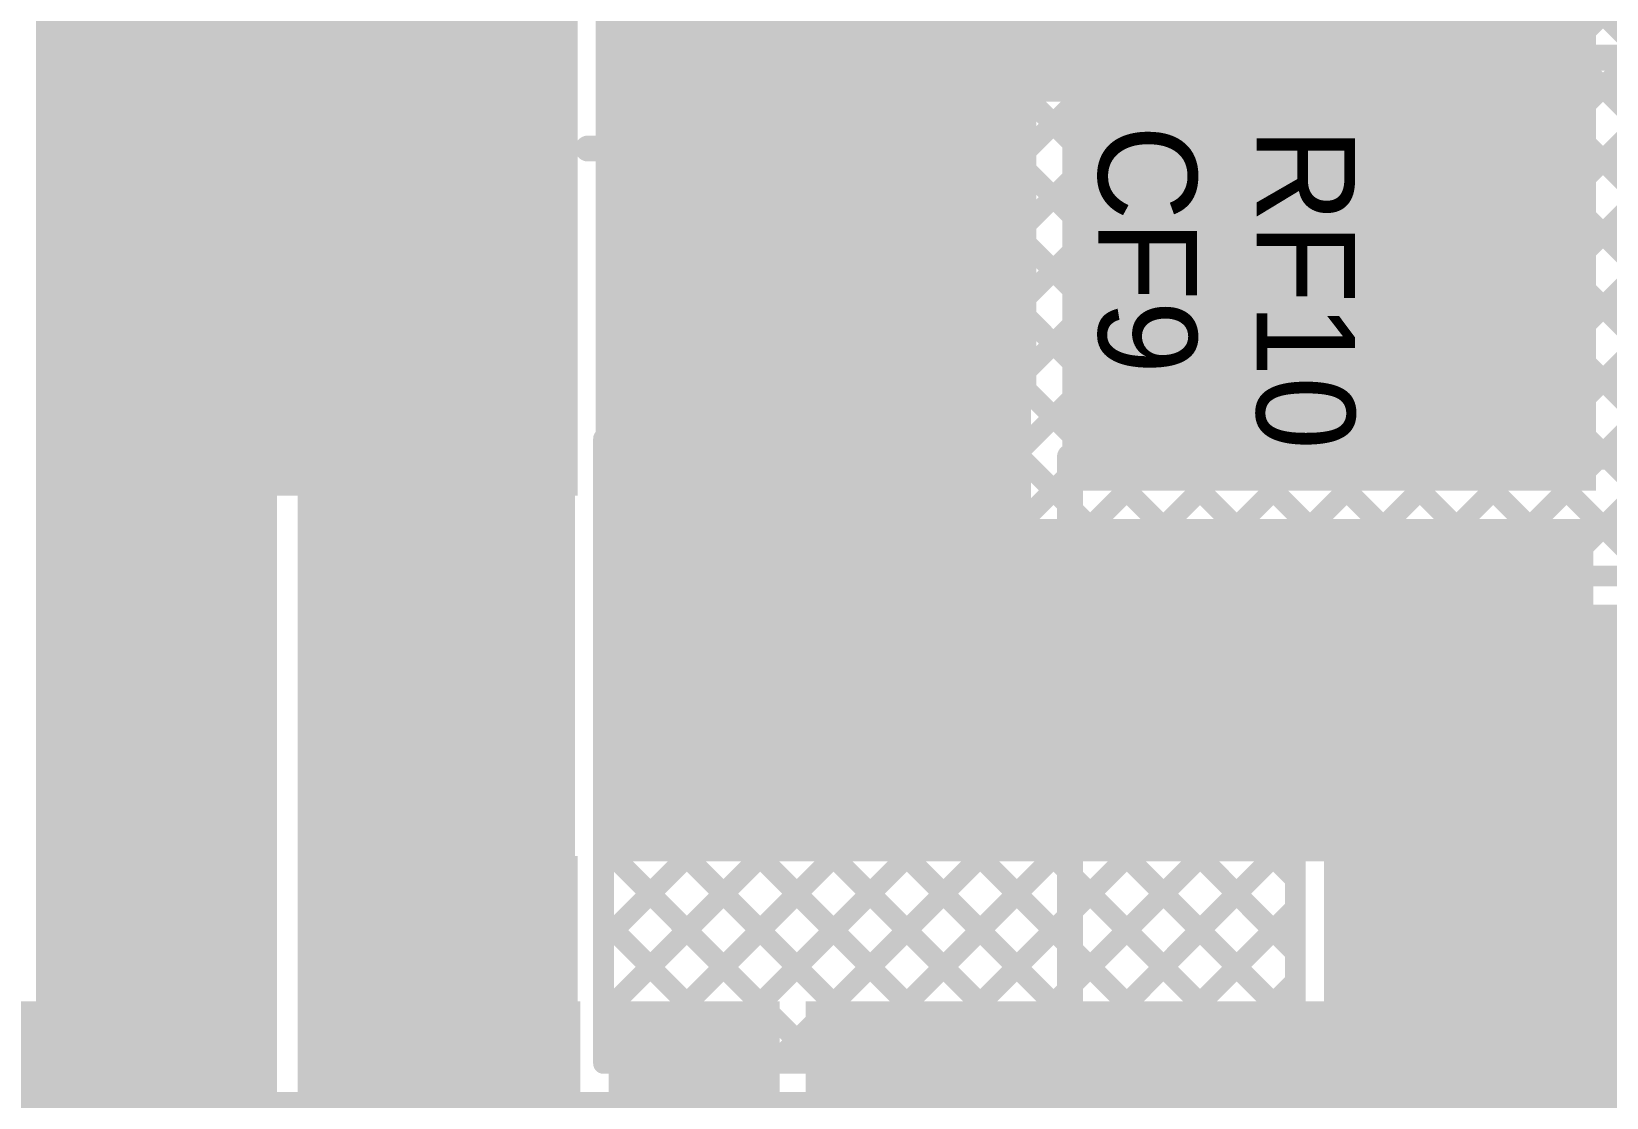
# Model space of a CAD drawing. Header units: millimetres. Extents: x 9.08 to 12.48, y 2.73 to 6.
# Drawn here: x 9.816 to 10.424, y 4.15 to 4.561 of the extents above; entities that cross this region are included whole.
import ezdxf

# ---------------------------------------------------------------- set-up
doc = ezdxf.new("R2010")
doc.units = ezdxf.units.MM
doc.header["$MEASUREMENT"] = 0
for name, color, linetype in [('BottomLayer', 5, 'Continuous'), ('BottomSolder', 6, 'Continuous'), ('MultiLayer', 9, 'Continuous'), ('TopLayer', 1, 'Continuous'), ('TopOverlay', 2, 'Continuous'), ('TopPaste', 8, 'Continuous'), ('TopSolder', 216, 'Continuous'), ('ViaHoleLayer', 16, 'Continuous')]:
    doc.layers.add(name, color=color, linetype=linetype)

# ---------------------------------------------------------------- blocks, each defined once
blk = doc.blocks.new('750311558_1')
at = {"layer": 'TopLayer'}
for points in [[(-0.19764, 0.12402), (-0.12244, 0.12402), (-0.19764, 0.17008), (-0.12244, 0.17008)], [(0.12244, 0.12402), (0.19764, 0.12402), (0.12244, 0.17008), (0.19764, 0.17008)], [(-0.19764, 0.02598), (-0.12244, 0.02598), (-0.19764, 0.07205), (-0.12244, 0.07205)], [(0.12244, 0.02598), (0.19764, 0.02598), (0.12244, 0.07205), (0.19764, 0.07205)], [(-0.19764, -0.07205), (-0.12244, -0.07205), (-0.19764, -0.02598), (-0.12244, -0.02598)], [(0.12244, -0.07205), (0.19764, -0.07205), (0.12244, -0.02598), (0.19764, -0.02598)], [(-0.19764, -0.17008), (-0.12244, -0.17008), (-0.19764, -0.12402), (-0.12244, -0.12402)], [(0.12244, -0.17008), (0.19764, -0.17008), (0.12244, -0.12402), (0.19764, -0.12402)]]:
    blk.add_solid(points, dxfattribs=at)
at = {"layer": 'TopOverlay'}
for points, const_width in [([(0.172, 0.193, 1), (0.158, 0.193, 1)], 0.01969), ([(-0.1295, 0.196, 1), (-0.1245, 0.196, 1)], 0.005), ([(0.1255, 0.196, 1), (0.1305, 0.196, 1)], 0.005), ([(0.15308, 0.193, 1), (0.16292, 0.193, 1)], 0.00984), ([(0.16708, 0.193, 1), (0.17692, 0.193, 1)], 0.00984), ([(-0.1295, -0.196, 1), (-0.1245, -0.196, 1)], 0.005), ([(0.1255, -0.196, 1), (0.1305, -0.196, 1)], 0.005)]:
    blk.add_lwpolyline(points, format="xyb", close=True, dxfattribs=dict(at, const_width=const_width))
at = {"layer": 'TopOverlay', "const_width": 0.01}
for points in [[(0.128, 0.196), (-0.127, 0.196)], [(0.128, -0.196), (-0.127, -0.196)]]:
    blk.add_lwpolyline(points, dxfattribs=at)
at = {"layer": 'TopPaste'}
for points in [[(-0.19764, 0.12402), (-0.12244, 0.12402), (-0.19764, 0.17008), (-0.12244, 0.17008)], [(0.12244, 0.12402), (0.19764, 0.12402), (0.12244, 0.17008), (0.19764, 0.17008)], [(-0.19764, 0.02598), (-0.12244, 0.02598), (-0.19764, 0.07205), (-0.12244, 0.07205)], [(0.12244, 0.02598), (0.19764, 0.02598), (0.12244, 0.07205), (0.19764, 0.07205)], [(-0.19764, -0.07205), (-0.12244, -0.07205), (-0.19764, -0.02598), (-0.12244, -0.02598)], [(0.12244, -0.07205), (0.19764, -0.07205), (0.12244, -0.02598), (0.19764, -0.02598)], [(-0.19764, -0.17008), (-0.12244, -0.17008), (-0.19764, -0.12402), (-0.12244, -0.12402)], [(0.12244, -0.17008), (0.19764, -0.17008), (0.12244, -0.12402), (0.19764, -0.12402)]]:
    blk.add_solid(points, dxfattribs=at)
at = {"layer": 'TopSolder'}
for points in [[(-0.20164, 0.12002), (-0.11844, 0.12002), (-0.20164, 0.17408), (-0.11844, 0.17408)], [(0.11844, 0.12002), (0.20164, 0.12002), (0.11844, 0.17408), (0.20164, 0.17408)], [(-0.20164, 0.02198), (-0.11844, 0.02198), (-0.20164, 0.07605), (-0.11844, 0.07605)], [(0.11844, 0.02198), (0.20164, 0.02198), (0.11844, 0.07605), (0.20164, 0.07605)], [(-0.20164, -0.07605), (-0.11844, -0.07605), (-0.20164, -0.02198), (-0.11844, -0.02198)], [(0.11844, -0.07605), (0.20164, -0.07605), (0.11844, -0.02198), (0.20164, -0.02198)], [(-0.20164, -0.17408), (-0.11844, -0.17408), (-0.20164, -0.12002), (-0.11844, -0.12002)], [(0.11844, -0.17408), (0.20164, -0.17408), (0.11844, -0.12002), (0.20164, -0.12002)]]:
    blk.add_solid(points, dxfattribs=at)
blk = doc.blocks.new('RES_2512_4')
at = {"layer": 'TopLayer'}
for points in [[(-0.1378, -0.0689), (-0.0748, -0.0689), (-0.1378, 0.0689), (-0.0748, 0.0689)], [(0.0748, -0.0689), (0.1378, -0.0689), (0.0748, 0.0689), (0.1378, 0.0689)]]:
    blk.add_solid(points, dxfattribs=at)
at = {"layer": 'TopOverlay', "const_width": 0.01}
for points in [[(-0.146, -0.077), (-0.146, 0.077)], [(-0.146, 0.077), (0.146, 0.077)], [(0.146, -0.077), (0.146, 0.077)], [(-0.146, -0.077), (0.146, -0.077)]]:
    blk.add_lwpolyline(points, dxfattribs=at)
at = {"layer": 'TopOverlay', "const_width": 0.005}
for points in [[(-0.1485, 0.077, 1), (-0.1435, 0.077, 1)], [(-0.1485, 0.077, 1), (-0.1435, 0.077, 1)], [(0.1435, 0.077, 1), (0.1485, 0.077, 1)], [(0.1435, 0.077, 1), (0.1485, 0.077, 1)], [(-0.1485, -0.077, 1), (-0.1435, -0.077, 1)], [(-0.1485, -0.077, 1), (-0.1435, -0.077, 1)], [(0.1435, -0.077, 1), (0.1485, -0.077, 1)], [(0.1435, -0.077, 1), (0.1485, -0.077, 1)]]:
    blk.add_lwpolyline(points, format="xyb", close=True, dxfattribs=at)
at = {"layer": 'TopPaste'}
for points in [[(-0.1378, -0.0689), (-0.0748, -0.0689), (-0.1378, 0.0689), (-0.0748, 0.0689)], [(0.0748, -0.0689), (0.1378, -0.0689), (0.0748, 0.0689), (0.1378, 0.0689)]]:
    blk.add_solid(points, dxfattribs=at)
at = {"layer": 'TopSolder'}
for points in [[(-0.1418, -0.0729), (-0.0708, -0.0729), (-0.1418, 0.0729), (-0.0708, 0.0729)], [(0.0708, -0.0729), (0.1418, -0.0729), (0.0708, 0.0729), (0.1418, 0.0729)]]:
    blk.add_solid(points, dxfattribs=at)
blk = doc.blocks.new('SFH615A_4X018T_12')
at = {"layer": 'TopLayer'}
blk.add_solid([(-0.21142, -0.08504), (-0.15157, -0.08504), (-0.21142, -0.01496), (-0.15157, -0.01496)], dxfattribs=at)
at = {"layer": 'TopOverlay', "const_width": 0.01}
blk.add_lwpolyline([(0.144, -0.095), (-0.141, -0.095)], dxfattribs=at)
at = {"layer": 'TopOverlay', "const_width": 0.005}
blk.add_lwpolyline([(-0.1435, -0.095, 1), (-0.1385, -0.095, 1)], format="xyb", close=True, dxfattribs=at)
at = {"layer": 'TopPaste'}
blk.add_solid([(-0.21142, -0.08504), (-0.15157, -0.08504), (-0.21142, -0.01496), (-0.15157, -0.01496)], dxfattribs=at)
at = {"layer": 'TopSolder'}
blk.add_solid([(-0.21542, -0.08904), (-0.14757, -0.08904), (-0.21542, -0.01096), (-0.14757, -0.01096)], dxfattribs=at)
blk = doc.blocks.new('SMC_14')
at = {"layer": 'TopLayer'}
blk.add_solid([(-0.17224, -0.07461), (-0.08366, -0.07461), (-0.17224, 0.07461), (-0.08366, 0.07461)], dxfattribs=at)
at = {"layer": 'TopOverlay', "const_width": 0.01}
for points in [[(-0.14, 0.12), (-0.14, 0.083)], [(-0.14, 0.12), (0.14, 0.12)], [(-0.14, -0.083), (-0.14, -0.12)], [(-0.14, -0.12), (0.14, -0.12)]]:
    blk.add_lwpolyline(points, dxfattribs=at)
at = {"layer": 'TopOverlay', "const_width": 0.005}
for points in [[(-0.1425, 0.12, 1), (-0.1375, 0.12, 1)], [(-0.1425, 0.12, 1), (-0.1375, 0.12, 1)], [(-0.1425, 0.083, 1), (-0.1375, 0.083, 1)], [(-0.1425, -0.083, 1), (-0.1375, -0.083, 1)], [(-0.1425, -0.12, 1), (-0.1375, -0.12, 1)], [(-0.1425, -0.12, 1), (-0.1375, -0.12, 1)]]:
    blk.add_lwpolyline(points, format="xyb", close=True, dxfattribs=at)
at = {"layer": 'TopPaste'}
blk.add_solid([(-0.17224, -0.07461), (-0.08366, -0.07461), (-0.17224, 0.07461), (-0.08366, 0.07461)], dxfattribs=at)
at = {"layer": 'TopSolder'}
blk.add_solid([(-0.17624, -0.07861), (-0.07966, -0.07861), (-0.17624, 0.07861), (-0.07966, 0.07861)], dxfattribs=at)
blk = doc.blocks.new('UWT0J102MNL1GS_20')
at = {"layer": 'TopLayer'}
blk.add_solid([(-0.19685, -0.04921), (-0.05906, -0.04921), (-0.19685, 0.04921), (-0.05906, 0.04921)], dxfattribs=at)
at = {"layer": 'TopOverlay', "const_width": 0.01}
for points in [[(-0.20397, 0.096), (-0.20397, 0.063)], [(-0.21997, 0.08), (-0.18697, 0.08)]]:
    blk.add_lwpolyline(points, dxfattribs=at)
at = {"layer": 'TopOverlay', "const_width": 0.005}
for points in [[(-0.20647, 0.096, 1), (-0.20147, 0.096, 1)], [(-0.22247, 0.08, 1), (-0.21747, 0.08, 1)], [(-0.18947, 0.08, 1), (-0.18447, 0.08, 1)], [(-0.20647, 0.063, 1), (-0.20147, 0.063, 1)]]:
    blk.add_lwpolyline(points, format="xyb", close=True, dxfattribs=at)
at = {"layer": 'TopPaste'}
blk.add_solid([(-0.19685, -0.04921), (-0.05906, -0.04921), (-0.19685, 0.04921), (-0.05906, 0.04921)], dxfattribs=at)
at = {"layer": 'TopSolder'}
blk.add_solid([(-0.20085, -0.05321), (-0.05506, -0.05321), (-0.20085, 0.05321), (-0.05506, 0.05321)], dxfattribs=at)

msp = doc.modelspace()

# ---------------------------------------------------------------- linework, layer by layer
at = {"layer": 'BottomLayer'}
for points, const_width in [([(9.922, 4.44), (9.922, 5.123)], 0.008), ([(10.038, 4.55085), (10.57796, 5.09081)], 0.008), ([(10.038, 4.52257), (10.5921, 5.07667)], 0.008), ([(10.038, 4.49428), (10.60624, 5.06252)], 0.008), ([(10.08851, 4.51651), (10.62038, 5.04838)], 0.008), ([(10.11322, 4.51294), (10.63453, 5.03424)], 0.008), ([(9.94, 4.44), (9.94, 5.019)], 0.008), ([(10.038, 4.404), (10.038, 5.019)], 0.008), ([(10.038, 4.95267), (10.537, 4.45367)], 0.008), ([(10.037, 4.29529), (10.6835, 4.94179)], 0.008), ([(10.038, 4.92438), (10.537, 4.42538)], 0.008), ([(10.14421, 4.51564), (10.55263, 4.92406)], 0.008), ([(10.037, 4.26701), (10.6835, 4.91351)], 0.008), ([(10.15964, 4.50279), (10.56486, 4.90801)], 0.008), ([(10.1615, 4.47637), (10.58969, 4.90455)], 0.008), ([(10.16253, 4.44911), (10.61642, 4.90299)], 0.008), ([(10.038, 4.8961), (10.537, 4.3971)], 0.008), ([(10.037, 4.23872), (10.6835, 4.88522)], 0.008), ([(10.038, 4.86781), (10.537, 4.36881)], 0.008), ([(10.037, 4.21044), (10.6835, 4.85694)], 0.008), ([(10.038, 4.83953), (10.52653, 4.351)], 0.008), ([(10.037, 4.18216), (10.6835, 4.82866)], 0.008), ([(10.038, 4.81124), (10.49824, 4.351)], 0.008), ([(10.04613, 4.163), (10.6835, 4.80037)], 0.008), ([(10.038, 4.78296), (10.46996, 4.351)], 0.008), ([(10.07441, 4.163), (10.6835, 4.77209)], 0.008), ([(10.038, 4.75468), (10.44168, 4.351)], 0.008), ([(10.038, 4.72639), (10.41339, 4.351)], 0.008), ([(10.038, 4.69811), (10.38511, 4.351)], 0.008), ([(10.038, 4.66982), (10.35682, 4.351)], 0.008), ([(10.038, 4.64154), (10.32854, 4.351)], 0.008), ([(10.038, 4.61325), (10.13381, 4.51745)], 0.008), ([(10.1027, 4.163), (10.537, 4.5973)], 0.008), ([(10.038, 4.58497), (10.10693, 4.51604)], 0.008), ([(10.31898, 4.351), (10.537, 4.56902)], 0.008), ([(9.922, 4.54799), (9.94, 4.56599)], 0.008), ([(9.922, 4.55955), (9.94, 4.54155)], 0.008), ([(10.038, 4.55669), (10.08137, 4.51331)], 0.008), ([(9.922, 4.51971), (9.94, 4.53771)], 0.008), ([(10.34727, 4.351), (10.537, 4.54073)], 0.008), ([(9.922, 4.53126), (9.94, 4.51326)], 0.008), ([(10.038, 4.5284), (10.06883, 4.49757)], 0.008), ([(10.097, 4.488), (10.097, 4.51375)], 0.01), ([(10.134, 4.4877), (10.134, 4.51345)], 0.01), ([(10.37555, 4.351), (10.537, 4.51245)], 0.008), ([(9.922, 4.49142), (9.94, 4.50942)], 0.008), ([(9.922, 4.50298), (9.94, 4.48498)], 0.008), ([(10.038, 4.50012), (10.07024, 4.46788)], 0.008), ([(10.038, 4.466), (10.06849, 4.49649)], 0.008), ([(10.07125, 4.488), (10.097, 4.488)], 0.01), ([(10.134, 4.4877), (10.15975, 4.4877)], 0.01), ([(10.16375, 4.48751), (10.304, 4.34725)], 0.008), ([(10.40383, 4.351), (10.537, 4.48417)], 0.008), ([(9.922, 4.46314), (9.94, 4.48114)], 0.008), ([(9.922, 4.4747), (9.94, 4.4567)], 0.008), ([(10.038, 4.47183), (10.06874, 4.4411)], 0.008), ([(10.038, 4.43771), (10.07206, 4.47178)], 0.008), ([(10.16139, 4.46158), (10.304, 4.31897)], 0.008), ([(9.92715, 4.44), (9.94, 4.45285)], 0.008), ([(10.07025, 4.453), (10.096, 4.453)], 0.01), ([(10.096, 4.42725), (10.096, 4.453)], 0.01), ([(10.133, 4.4527), (10.15875, 4.4527)], 0.01), ([(10.133, 4.42695), (10.133, 4.4527)], 0.01), ([(9.922, 4.44641), (9.92841, 4.44)], 0.008), ([(9.922, 4.44), (9.94, 4.44)], 0.008), ([(10.038, 4.44355), (10.304, 4.17755)], 0.008), ([(10.038, 4.40943), (10.06903, 4.44046)], 0.008), ([(10.15804, 4.43664), (10.304, 4.29069)], 0.008), ([(10.037, 4.35186), (10.11452, 4.42939)], 0.008), ([(10.11088, 4.42724), (10.304, 4.23412)], 0.008), ([(10.037, 4.38015), (10.08306, 4.42621)], 0.008), ([(10.037, 4.32358), (10.13659, 4.42317)], 0.008), ([(10.0841, 4.42574), (10.304, 4.20583)], 0.008), ([(10.14204, 4.42436), (10.304, 4.2624)], 0.008), ([(10.038, 4.41526), (10.29026, 4.163)], 0.008), ([(10.037, 4.319), (10.037, 4.404)], 0.008), ([(10.037, 4.38798), (10.26198, 4.163)], 0.008), ([(10.037, 4.3597), (10.2337, 4.163)], 0.008), ([(10.304, 4.351), (10.537, 4.351)], 0.008), ([(10.304, 4.163), (10.304, 4.351)], 0.008), ([(10.13098, 4.163), (10.304, 4.33602)], 0.008), ([(10.037, 4.33141), (10.20541, 4.163)], 0.008), ([(10.037, 4.20725), (10.037, 4.319)], 0.008), ([(10.037, 4.20725), (10.037, 4.319)], 0.008), ([(10.15927, 4.163), (10.304, 4.30773)], 0.008), ([(10.037, 4.30313), (10.17713, 4.163)], 0.008), ([(10.18755, 4.163), (10.304, 4.27945)], 0.008), ([(10.037, 4.27484), (10.14884, 4.163)], 0.008), ([(10.21583, 4.163), (10.304, 4.25117)], 0.008), ([(10.037, 4.24656), (10.12056, 4.163)], 0.008), ([(10.24412, 4.163), (10.304, 4.22288)], 0.008), ([(10.037, 4.21827), (10.09227, 4.163)], 0.008), ([(10.037, 4.163), (10.037, 4.20725)], 0.008), ([(10.037, 4.18999), (10.06399, 4.163)], 0.008), ([(10.2724, 4.163), (10.304, 4.1946)], 0.008), ([(10.30069, 4.163), (10.304, 4.16631)], 0.008), ([(10.037, 4.163), (10.304, 4.163)], 0.008)]:
    msp.add_lwpolyline(points, dxfattribs=dict(at, const_width=const_width))
for points, const_width in [([(9.92, 4.55955, 1), (9.924, 4.55955, 1)], 0.004), ([(10.036, 4.55669, 1), (10.04, 4.55669, 1)], 0.004), ([(10.036, 4.55085, 1), (10.04, 4.55085, 1)], 0.004), ([(9.92, 4.54799, 1), (9.924, 4.54799, 1)], 0.004), ([(9.938, 4.54155, 1), (9.942, 4.54155, 1)], 0.004), ([(9.938, 4.53771, 1), (9.942, 4.53771, 1)], 0.004), ([(9.92, 4.53126, 1), (9.924, 4.53126, 1)], 0.004), ([(10.036, 4.5284, 1), (10.04, 4.5284, 1)], 0.004), ([(9.92, 4.51971, 1), (9.924, 4.51971, 1)], 0.004), ([(10.036, 4.52257, 1), (10.04, 4.52257, 1)], 0.004), ([(9.938, 4.51326, 1), (9.942, 4.51326, 1)], 0.004), ([(10.07937, 4.51331, 1), (10.08337, 4.51331, 1)], 0.004), ([(10.08651, 4.51651, 1), (10.09051, 4.51651, 1)], 0.004), ([(10.0945, 4.51375, 1), (10.0995, 4.51375, 1)], 0.005), ([(10.10493, 4.51604, 1), (10.10893, 4.51604, 1)], 0.004), ([(10.11122, 4.51294, 1), (10.11522, 4.51294, 1)], 0.004), ([(10.1315, 4.51345, 1), (10.1365, 4.51345, 1)], 0.005), ([(10.13181, 4.51745, 1), (10.13581, 4.51745, 1)], 0.004), ([(10.14221, 4.51564, 1), (10.14621, 4.51564, 1)], 0.004), ([(9.938, 4.50942, 1), (9.942, 4.50942, 1)], 0.004), ([(10.11369, 4.51115, 1), (10.11769, 4.51115, 1)], 0.004), ([(10.11369, 4.51115, 1), (10.11769, 4.51115, 1)], 0.004), ([(9.92, 4.50298, 1), (9.924, 4.50298, 1)], 0.004), ([(10.036, 4.50012, 1), (10.04, 4.50012, 1)], 0.004), ([(10.15764, 4.50279, 1), (10.16164, 4.50279, 1)], 0.004), ([(10.036, 4.49428, 1), (10.04, 4.49428, 1)], 0.004), ([(10.06649, 4.49649, 1), (10.07049, 4.49649, 1)], 0.004), ([(10.06683, 4.49757, 1), (10.07083, 4.49757, 1)], 0.004), ([(10.08913, 4.488, 1), (10.10487, 4.488, 1)], 0.01575), ([(10.12613, 4.4877, 1), (10.14187, 4.4877, 1)], 0.01575), ([(9.92, 4.49142, 1), (9.924, 4.49142, 1)], 0.004), ([(10.06875, 4.488, 1), (10.07375, 4.488, 1)], 0.005), ([(10.0945, 4.488, 1), (10.0995, 4.488, 1)], 0.005), ([(10.0945, 4.488, 1), (10.0995, 4.488, 1)], 0.005), ([(10.1315, 4.4877, 1), (10.1365, 4.4877, 1)], 0.005), ([(10.1315, 4.4877, 1), (10.1365, 4.4877, 1)], 0.005), ([(10.15725, 4.4877, 1), (10.16225, 4.4877, 1)], 0.005), ([(9.938, 4.48498, 1), (9.942, 4.48498, 1)], 0.004), ([(10.16175, 4.4877, 1), (10.16575, 4.4877, 1)], 0.004), ([(10.16175, 4.4877, 1), (10.16575, 4.4877, 1)], 0.004), ([(10.16175, 4.48751, 1), (10.16575, 4.48751, 1)], 0.004), ([(9.938, 4.48114, 1), (9.942, 4.48114, 1)], 0.004), ([(10.1595, 4.47637, 1), (10.1635, 4.47637, 1)], 0.004), ([(9.92, 4.4747, 1), (9.924, 4.4747, 1)], 0.004), ([(10.036, 4.47183, 1), (10.04, 4.47183, 1)], 0.004), ([(10.07006, 4.47178, 1), (10.07406, 4.47178, 1)], 0.004), ([(10.07046, 4.47119, 1), (10.07446, 4.47119, 1)], 0.004), ([(10.07046, 4.47119, 1), (10.07446, 4.47119, 1)], 0.004), ([(10.15554, 4.46951, 1), (10.15954, 4.46951, 1)], 0.004), ([(10.15554, 4.46951, 1), (10.15954, 4.46951, 1)], 0.004), ([(10.036, 4.466, 1), (10.04, 4.466, 1)], 0.004), ([(10.06824, 4.46788, 1), (10.07224, 4.46788, 1)], 0.004), ([(10.08813, 4.453, 1), (10.10387, 4.453, 1)], 0.01575), ([(10.12513, 4.4527, 1), (10.14087, 4.4527, 1)], 0.01575), ([(9.92, 4.46314, 1), (9.924, 4.46314, 1)], 0.004), ([(10.15939, 4.46158, 1), (10.16339, 4.46158, 1)], 0.004), ([(9.938, 4.4567, 1), (9.942, 4.4567, 1)], 0.004), ([(9.938, 4.45285, 1), (9.942, 4.45285, 1)], 0.004), ([(10.06775, 4.453, 1), (10.07275, 4.453, 1)], 0.005), ([(10.0935, 4.453, 1), (10.0985, 4.453, 1)], 0.005), ([(10.0935, 4.453, 1), (10.0985, 4.453, 1)], 0.005), ([(10.1305, 4.4527, 1), (10.1355, 4.4527, 1)], 0.005), ([(10.1305, 4.4527, 1), (10.1355, 4.4527, 1)], 0.005), ([(10.15625, 4.4527, 1), (10.16125, 4.4527, 1)], 0.005), ([(10.16075, 4.4527, 1), (10.16475, 4.4527, 1)], 0.004), ([(10.16075, 4.4527, 1), (10.16475, 4.4527, 1)], 0.004), ([(9.92, 4.44641, 1), (9.924, 4.44641, 1)], 0.004), ([(10.16053, 4.44911, 1), (10.16453, 4.44911, 1)], 0.004), ([(9.92, 4.44, 1), (9.924, 4.44, 1)], 0.004), ([(9.92, 4.44, 1), (9.924, 4.44, 1)], 0.004), ([(9.92515, 4.44, 1), (9.92915, 4.44, 1)], 0.004), ([(9.92641, 4.44, 1), (9.93041, 4.44, 1)], 0.004), ([(9.938, 4.44, 1), (9.942, 4.44, 1)], 0.004), ([(9.938, 4.44, 1), (9.942, 4.44, 1)], 0.004), ([(10.036, 4.44355, 1), (10.04, 4.44355, 1)], 0.004), ([(10.06674, 4.4411, 1), (10.07074, 4.4411, 1)], 0.004), ([(10.06703, 4.44046, 1), (10.07103, 4.44046, 1)], 0.004), ([(10.036, 4.43771, 1), (10.04, 4.43771, 1)], 0.004), ([(10.15604, 4.43664, 1), (10.16004, 4.43664, 1)], 0.004), ([(10.0935, 4.42725, 1), (10.0985, 4.42725, 1)], 0.005), ([(10.10888, 4.42724, 1), (10.11288, 4.42724, 1)], 0.004), ([(10.11231, 4.42956, 1), (10.11631, 4.42956, 1)], 0.004), ([(10.11231, 4.42956, 1), (10.11631, 4.42956, 1)], 0.004), ([(10.11252, 4.42939, 1), (10.11652, 4.42939, 1)], 0.004), ([(10.1305, 4.42695, 1), (10.1355, 4.42695, 1)], 0.005), ([(10.08106, 4.42621, 1), (10.08506, 4.42621, 1)], 0.004), ([(10.0821, 4.42574, 1), (10.0861, 4.42574, 1)], 0.004), ([(10.13459, 4.42317, 1), (10.13859, 4.42317, 1)], 0.004), ([(10.14004, 4.42436, 1), (10.14404, 4.42436, 1)], 0.004), ([(10.036, 4.41526, 1), (10.04, 4.41526, 1)], 0.004), ([(10.036, 4.40943, 1), (10.04, 4.40943, 1)], 0.004), ([(10.035, 4.404, 1), (10.039, 4.404, 1)], 0.004), ([(10.036, 4.404, 1), (10.04, 4.404, 1)], 0.004), ([(10.035, 4.38798, 1), (10.039, 4.38798, 1)], 0.004), ([(10.035, 4.38015, 1), (10.039, 4.38015, 1)], 0.004), ([(10.035, 4.3597, 1), (10.039, 4.3597, 1)], 0.004), ([(10.035, 4.35186, 1), (10.039, 4.35186, 1)], 0.004), ([(10.302, 4.351, 1), (10.306, 4.351, 1)], 0.004), ([(10.302, 4.351, 1), (10.306, 4.351, 1)], 0.004), ([(10.31698, 4.351, 1), (10.32098, 4.351, 1)], 0.004), ([(10.32654, 4.351, 1), (10.33054, 4.351, 1)], 0.004), ([(10.34527, 4.351, 1), (10.34927, 4.351, 1)], 0.004), ([(10.35482, 4.351, 1), (10.35882, 4.351, 1)], 0.004), ([(10.37355, 4.351, 1), (10.37755, 4.351, 1)], 0.004), ([(10.38311, 4.351, 1), (10.38711, 4.351, 1)], 0.004), ([(10.40183, 4.351, 1), (10.40583, 4.351, 1)], 0.004), ([(10.41139, 4.351, 1), (10.41539, 4.351, 1)], 0.004), ([(10.302, 4.34725, 1), (10.306, 4.34725, 1)], 0.004), ([(10.302, 4.33602, 1), (10.306, 4.33602, 1)], 0.004), ([(10.035, 4.33141, 1), (10.039, 4.33141, 1)], 0.004), ([(10.035, 4.32358, 1), (10.039, 4.32358, 1)], 0.004), ([(10.035, 4.319, 1), (10.039, 4.319, 1)], 0.004), ([(10.035, 4.319, 1), (10.039, 4.319, 1)], 0.004), ([(10.035, 4.319, 1), (10.039, 4.319, 1)], 0.004), ([(10.302, 4.31897, 1), (10.306, 4.31897, 1)], 0.004), ([(10.302, 4.30773, 1), (10.306, 4.30773, 1)], 0.004), ([(10.035, 4.30313, 1), (10.039, 4.30313, 1)], 0.004), ([(10.035, 4.29529, 1), (10.039, 4.29529, 1)], 0.004), ([(10.302, 4.29069, 1), (10.306, 4.29069, 1)], 0.004), ([(10.302, 4.27945, 1), (10.306, 4.27945, 1)], 0.004), ([(10.035, 4.27484, 1), (10.039, 4.27484, 1)], 0.004), ([(10.035, 4.26701, 1), (10.039, 4.26701, 1)], 0.004), ([(10.302, 4.2624, 1), (10.306, 4.2624, 1)], 0.004), ([(10.302, 4.25117, 1), (10.306, 4.25117, 1)], 0.004), ([(10.035, 4.24656, 1), (10.039, 4.24656, 1)], 0.004), ([(10.035, 4.23872, 1), (10.039, 4.23872, 1)], 0.004), ([(9.92813, 4.226, 1), (9.94387, 4.226, 1)], 0.01575), ([(9.96463, 4.226, 1), (9.98037, 4.226, 1)], 0.01575), ([(10.00113, 4.226, 1), (10.01687, 4.226, 1)], 0.01575), ([(10.302, 4.23412, 1), (10.306, 4.23412, 1)], 0.004), ([(10.302, 4.22288, 1), (10.306, 4.22288, 1)], 0.004), ([(10.035, 4.21827, 1), (10.039, 4.21827, 1)], 0.004), ([(10.035, 4.21044, 1), (10.039, 4.21044, 1)], 0.004), ([(10.035, 4.20725, 1), (10.039, 4.20725, 1)], 0.004), ([(10.035, 4.20725, 1), (10.039, 4.20725, 1)], 0.004), ([(10.035, 4.20725, 1), (10.039, 4.20725, 1)], 0.004), ([(10.302, 4.20583, 1), (10.306, 4.20583, 1)], 0.004), ([(9.96463, 4.19, 1), (9.98037, 4.19, 1)], 0.01575), ([(10.035, 4.18999, 1), (10.039, 4.18999, 1)], 0.004), ([(10.302, 4.1946, 1), (10.306, 4.1946, 1)], 0.004), ([(10.035, 4.18216, 1), (10.039, 4.18216, 1)], 0.004), ([(10.34313, 4.167, 1), (10.35887, 4.167, 1)], 0.01575), ([(10.37913, 4.167, 1), (10.39487, 4.167, 1)], 0.01575), ([(10.302, 4.17755, 1), (10.306, 4.17755, 1)], 0.004), ([(10.302, 4.16631, 1), (10.306, 4.16631, 1)], 0.004), ([(10.035, 4.163, 1), (10.039, 4.163, 1)], 0.004), ([(10.035, 4.163, 1), (10.039, 4.163, 1)], 0.004), ([(10.04413, 4.163, 1), (10.04813, 4.163, 1)], 0.004), ([(10.06199, 4.163, 1), (10.06599, 4.163, 1)], 0.004), ([(10.07241, 4.163, 1), (10.07641, 4.163, 1)], 0.004), ([(10.09027, 4.163, 1), (10.09427, 4.163, 1)], 0.004), ([(10.1007, 4.163, 1), (10.1047, 4.163, 1)], 0.004), ([(10.11856, 4.163, 1), (10.12256, 4.163, 1)], 0.004), ([(10.12898, 4.163, 1), (10.13298, 4.163, 1)], 0.004), ([(10.14684, 4.163, 1), (10.15084, 4.163, 1)], 0.004), ([(10.15727, 4.163, 1), (10.16127, 4.163, 1)], 0.004), ([(10.17513, 4.163, 1), (10.17913, 4.163, 1)], 0.004), ([(10.18555, 4.163, 1), (10.18955, 4.163, 1)], 0.004), ([(10.20341, 4.163, 1), (10.20741, 4.163, 1)], 0.004), ([(10.21383, 4.163, 1), (10.21783, 4.163, 1)], 0.004), ([(10.2317, 4.163, 1), (10.2357, 4.163, 1)], 0.004), ([(10.24212, 4.163, 1), (10.24612, 4.163, 1)], 0.004), ([(10.25998, 4.163, 1), (10.26398, 4.163, 1)], 0.004), ([(10.2704, 4.163, 1), (10.2744, 4.163, 1)], 0.004), ([(10.28826, 4.163, 1), (10.29226, 4.163, 1)], 0.004), ([(10.29869, 4.163, 1), (10.30269, 4.163, 1)], 0.004), ([(10.302, 4.163, 1), (10.306, 4.163, 1)], 0.004), ([(10.302, 4.163, 1), (10.306, 4.163, 1)], 0.004)]:
    msp.add_lwpolyline(points, format="xyb", close=True, dxfattribs=dict(at, const_width=const_width))
at = {"layer": 'BottomLayer', "const_width": 0.008}
for points in [[(10.07246, 4.47119, -0.864196), (10.11569, 4.51115)], [(10.11569, 4.51115, -0.624823), (10.16375, 4.4877)], [(10.16375, 4.4877, -0.165944), (10.15754, 4.46951)], [(10.11431, 4.42956, -0.882242), (10.07246, 4.47119)], [(10.15754, 4.46951, -0.151302), (10.16275, 4.4527)], [(10.16275, 4.4527, -0.630459), (10.11431, 4.42956)]]:
    msp.add_lwpolyline(points, format="xyb", dxfattribs=at)
at = {"layer": 'BottomLayer'}
for points in [[(9.818, 4.073), (9.911, 4.073), (9.818, 5.191), (9.911, 5.191)], [(9.951, 4.415), (10.027, 4.415), (9.951, 5.048), (10.027, 5.048)], [(10.034, 4.421), (10.204, 4.421), (10.034, 5.023), (10.204, 5.023)], [(9.919, 4.21825), (10.026, 4.21825), (9.919, 4.429), (10.026, 4.429)], [(10.315, 4.072), (10.539, 4.072), (10.315, 4.34), (10.539, 4.34)], [(9.919, 4.165), (10.026, 4.165), (9.919, 4.308), (10.026, 4.308)], [(9.88, 4.073), (10.35, 4.073), (9.88, 4.152), (10.35, 4.152)]]:
    msp.add_solid(points, dxfattribs=at)
at = {"layer": 'BottomSolder', "const_width": 0.01187}
for points in [[(10.09106, 4.488, 1), (10.10294, 4.488, 1)], [(10.12806, 4.4877, 1), (10.13994, 4.4877, 1)], [(10.09006, 4.453, 1), (10.10194, 4.453, 1)], [(10.12706, 4.4527, 1), (10.13894, 4.4527, 1)], [(9.93006, 4.226, 1), (9.94194, 4.226, 1)], [(9.96656, 4.226, 1), (9.97844, 4.226, 1)], [(10.00306, 4.226, 1), (10.01494, 4.226, 1)], [(9.96656, 4.19, 1), (9.97844, 4.19, 1)], [(10.34506, 4.167, 1), (10.35694, 4.167, 1)], [(10.38106, 4.167, 1), (10.39294, 4.167, 1)]]:
    msp.add_lwpolyline(points, format="xyb", close=True, dxfattribs=at)
at = {"layer": 'MultiLayer', "const_width": 0.01575}
for points in [[(10.08913, 4.488, 1), (10.10487, 4.488, 1)], [(10.12613, 4.4877, 1), (10.14187, 4.4877, 1)], [(10.08813, 4.453, 1), (10.10387, 4.453, 1)], [(10.12513, 4.4527, 1), (10.14087, 4.4527, 1)], [(9.92813, 4.226, 1), (9.94387, 4.226, 1)], [(9.96463, 4.226, 1), (9.98037, 4.226, 1)], [(10.00113, 4.226, 1), (10.01687, 4.226, 1)], [(9.96463, 4.19, 1), (9.98037, 4.19, 1)], [(10.34313, 4.167, 1), (10.35887, 4.167, 1)], [(10.37913, 4.167, 1), (10.39487, 4.167, 1)]]:
    msp.add_lwpolyline(points, format="xyb", close=True, dxfattribs=at)
at = {"layer": 'TopLayer', "const_width": 0.01575}
for points in [[(10.08913, 4.488, 1), (10.10487, 4.488, 1)], [(10.12613, 4.4877, 1), (10.14187, 4.4877, 1)], [(10.08813, 4.453, 1), (10.10387, 4.453, 1)], [(10.12513, 4.4527, 1), (10.14087, 4.4527, 1)], [(9.92813, 4.226, 1), (9.94387, 4.226, 1)], [(9.96463, 4.226, 1), (9.98037, 4.226, 1)], [(10.00113, 4.226, 1), (10.01687, 4.226, 1)], [(9.96463, 4.19, 1), (9.98037, 4.19, 1)], [(10.34313, 4.167, 1), (10.35887, 4.167, 1)], [(10.37913, 4.167, 1), (10.39487, 4.167, 1)]]:
    msp.add_lwpolyline(points, format="xyb", close=True, dxfattribs=at)
at = {"layer": 'TopLayer'}
for points in [[(10.419, 4.534), (10.419, 4.725), (10.043, 4.534), (10.043, 4.725)], [(10.027, 4.382), (10.027, 4.6826), (9.822, 4.382), (9.822, 4.6826)], [(10.42, 4.384), (10.42, 4.589), (10.214, 4.384), (10.214, 4.589)], [(10.202, 4.325), (10.202, 4.519), (10.038, 4.325), (10.038, 4.519)], [(10.419, 4.275), (10.419, 4.373), (10.038, 4.275), (10.038, 4.373)], [(10.83, 4.241), (10.83, 4.283), (10.038, 4.241), (10.038, 4.283)], [(9.919, 4.181), (10.027, 4.181), (9.919, 4.243), (10.027, 4.243)], [(9.91, 3.942), (9.91, 4.187), (9.745, 3.942), (9.745, 4.187)], [(10.028, 4.004), (10.028, 4.187), (9.919, 4.004), (9.919, 4.187)], [(10.064, 4.058), (10.064, 4.187), (10.039, 4.058), (10.039, 4.187)], [(10.105, 3.985), (10.105, 4.187), (10.052, 3.985), (10.052, 4.187)], [(10.239, 4.059), (10.239, 4.187), (10.115, 4.059), (10.115, 4.187)], [(10.383, 3.471), (10.383, 4.187), (10.204, 3.471), (10.204, 4.187)], [(10.544, 4.048), (10.544, 4.187), (10.366, 4.048), (10.366, 4.187)]]:
    msp.add_solid(points, dxfattribs=at)
at = {"layer": 'TopSolder', "const_width": 0.01187}
for points in [[(10.09106, 4.488, 1), (10.10294, 4.488, 1)], [(10.12806, 4.4877, 1), (10.13994, 4.4877, 1)], [(10.09006, 4.453, 1), (10.10194, 4.453, 1)], [(10.12706, 4.4527, 1), (10.13894, 4.4527, 1)], [(9.93006, 4.226, 1), (9.94194, 4.226, 1)], [(9.96656, 4.226, 1), (9.97844, 4.226, 1)], [(10.00306, 4.226, 1), (10.01494, 4.226, 1)], [(9.96656, 4.19, 1), (9.97844, 4.19, 1)], [(10.34506, 4.167, 1), (10.35694, 4.167, 1)], [(10.38106, 4.167, 1), (10.39294, 4.167, 1)]]:
    msp.add_lwpolyline(points, format="xyb", close=True, dxfattribs=at)
at = {"layer": 'ViaHoleLayer', "const_width": 0.00787}
for points in [[(10.09306, 4.488, 1), (10.10094, 4.488, 1)], [(10.13006, 4.4877, 1), (10.13794, 4.4877, 1)], [(10.09206, 4.453, 1), (10.09994, 4.453, 1)], [(10.12906, 4.4527, 1), (10.13694, 4.4527, 1)], [(9.93206, 4.226, 1), (9.93994, 4.226, 1)], [(9.96856, 4.226, 1), (9.97644, 4.226, 1)], [(10.00506, 4.226, 1), (10.01294, 4.226, 1)], [(9.96856, 4.19, 1), (9.97644, 4.19, 1)], [(10.34706, 4.167, 1), (10.35494, 4.167, 1)], [(10.38306, 4.167, 1), (10.39094, 4.167, 1)]]:
    msp.add_lwpolyline(points, format="xyb", close=True, dxfattribs=at)

# ---------------------------------------------------------------- block references
for name, p, rotation in [('UWT0J102MNL1GS_20', (10.257, 4.73995), 90), ('SMC_14', (9.948, 4.65595), 90), ('RES_2512_4', (10.49, 4.474), 360), ('750311558_1', (10.021, 4.27), 270), ('SFH615A_4X018T_12', (10.422, 4.1545), 270)]:
    msp.add_blockref(name, p, dxfattribs=dict(rotation=rotation))

# ---------------------------------------------------------------- texts
at = {"layer": 'TopOverlay'}
for s, p in [('CF9', (10.228, 4.525)), ('RF10', (10.289, 4.524))]:
    msp.add_text(s, height=0.038, rotation=270, dxfattribs=at).set_placement(p)

doc.saveas('drawing.dxf')
